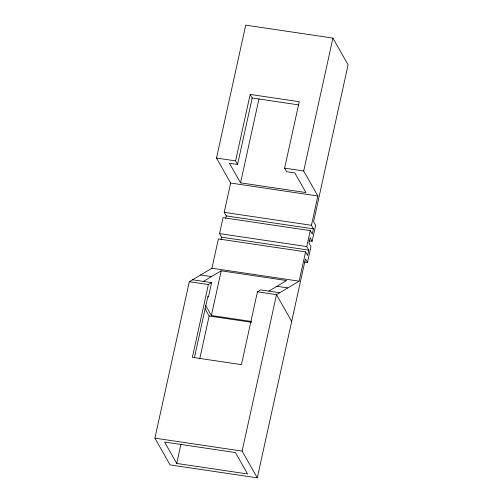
<?xml version="1.0" encoding="UTF-8"?>
<svg xmlns="http://www.w3.org/2000/svg" width="503" height="503" viewBox="0 0 503 503"><rect width="100%" height="100%" fill="white"/><g stroke="black" fill="none" stroke-linecap="round" stroke-linejoin="round"><path stroke-width="0.75" d="M304.359 262.082L307.446 262.541L305.415 258.951L257.284 477.85L170.077 464.904L154.911 438.157L189.304 281.711L211.933 268.231L299.14 281.177L305.585 251.871L218.377 238.925L211.933 268.231M225.746 218.195L226.243 215.913L224.219 212.348L230.663 183.035L216.497 158.055L245.716 25.15L332.923 38.096L348.089 64.843L313.595 221.735L315.632 225.331L312.124 241.277L309.037 240.818M194.397 357.74L207.921 296.223L208.424 297.116L211.612 282.623L208.38 284.547L192.379 357.344L241.427 364.625L257.435 291.828L260.667 289.904L279.743 292.733M221.069 239.459L221.571 237.177L219.547 233.612L223.049 217.673L310.257 230.619L312.281 234.178L313.451 228.865L311.426 225.294L317.871 195.988L303.699 171.001L332.923 38.096M237.592 164.45L235.574 160.885L250.18 94.432L299.235 101.713L284.623 168.165L286.647 171.73L294.821 172.95L305.943 192.561L240.541 182.853L229.418 163.236L237.592 164.45L252.204 97.997L250.18 94.432M176.735 463.439L164.6 442.043L235.454 452.562L247.589 473.964L176.735 463.439L180.935 444.344M199.748 358.784L209.154 316.003L204.985 308.647M251.387 321.455L211.373 315.519L221.201 270.821L286.603 280.536L268.841 291.118M240.541 182.853L259.014 98.833M257.284 477.85L242.119 451.103L276.512 294.657L299.14 281.177M305.585 251.871L307.61 255.442L308.779 250.129L306.755 246.558L310.257 230.619M307.446 262.541L310.955 246.589L308.936 243.018L310.1 237.712L312.124 241.277M203.438 281.41L221.201 270.821M252.204 97.997L298.958 104.938M216.497 158.055L235.574 160.885M284.623 168.165L303.699 171.001M230.663 183.035L317.871 195.988M224.219 212.348L311.426 225.294M226.243 215.913L313.451 228.865M219.547 233.612L306.755 246.558M221.571 237.177L308.779 250.129M200.622 274.971L211.524 276.587M276.927 286.301L287.823 287.917M192.536 279.787L211.612 282.623M189.304 281.711L208.38 284.547M257.435 291.828L276.512 294.657L291.683 321.404M209.154 316.003L251.513 322.291M154.911 438.157L242.119 451.103M205.62 305.371L211.373 315.519"/></g></svg>
